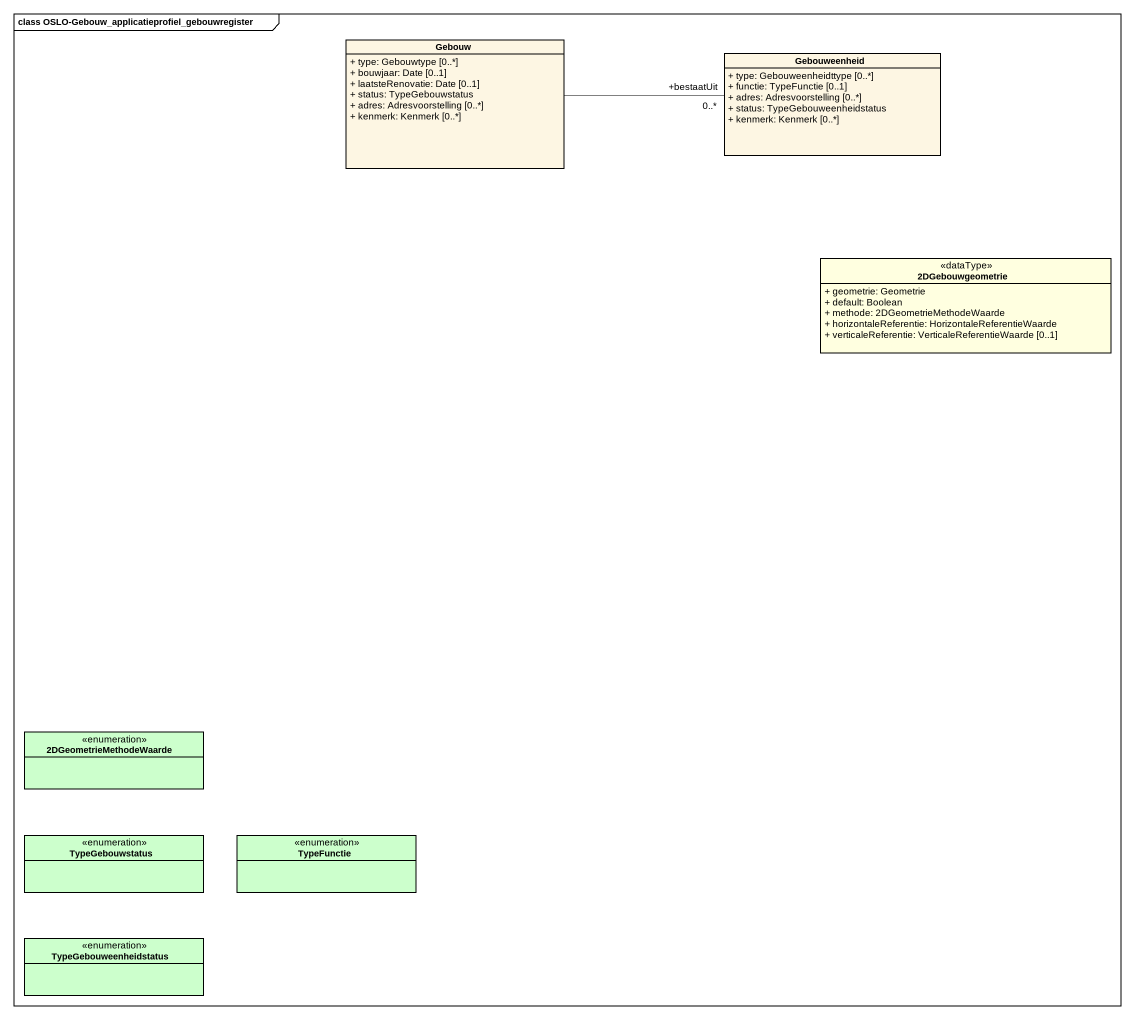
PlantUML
@startuml
mainframe class OSLO-Gebouw_applicatieprofiel_gebouwregister
hide circle
hide empty members
skinparam classAttributeIconSize 0
class Gebouw {
  + type: Gebouwtype [0..*]
  + bouwjaar: Date [0..1]
  + laatsteRenovatie: Date [0..1]
  + status: TypeGebouwstatus
  + adres: Adresvoorstelling [0..*]
  + kenmerk: Kenmerk [0..*]
}
class Gebouweenheid {
  + type: Gebouweenheidttype [0..*]
  + functie: TypeFunctie [0..1]
  + adres: Adresvoorstelling [0..*]
  + status: TypeGebouweenheidstatus
  + kenmerk: Kenmerk [0..*]
}
class "2DGebouwgeometrie" as c2DGebouwgeometrie <<dataType>> #FFFFE0 {
  + geometrie: Geometrie
  + default: Boolean
  + methode: 2DGeometrieMethodeWaarde
  + horizontaleReferentie: HorizontaleReferentieWaarde
  + verticaleReferentie: VerticaleReferentieWaarde [0..1]
}
enum "2DGeometrieMethodeWaarde" as e2DGeometrieMethodeWaarde #CCFFCC
enum TypeGebouwstatus #CCFFCC
enum TypeFunctie #CCFFCC
enum TypeGebouweenheidstatus #CCFFCC
Gebouw -right- "+bestaatUit\n0..*" Gebouweenheid
@enduml
